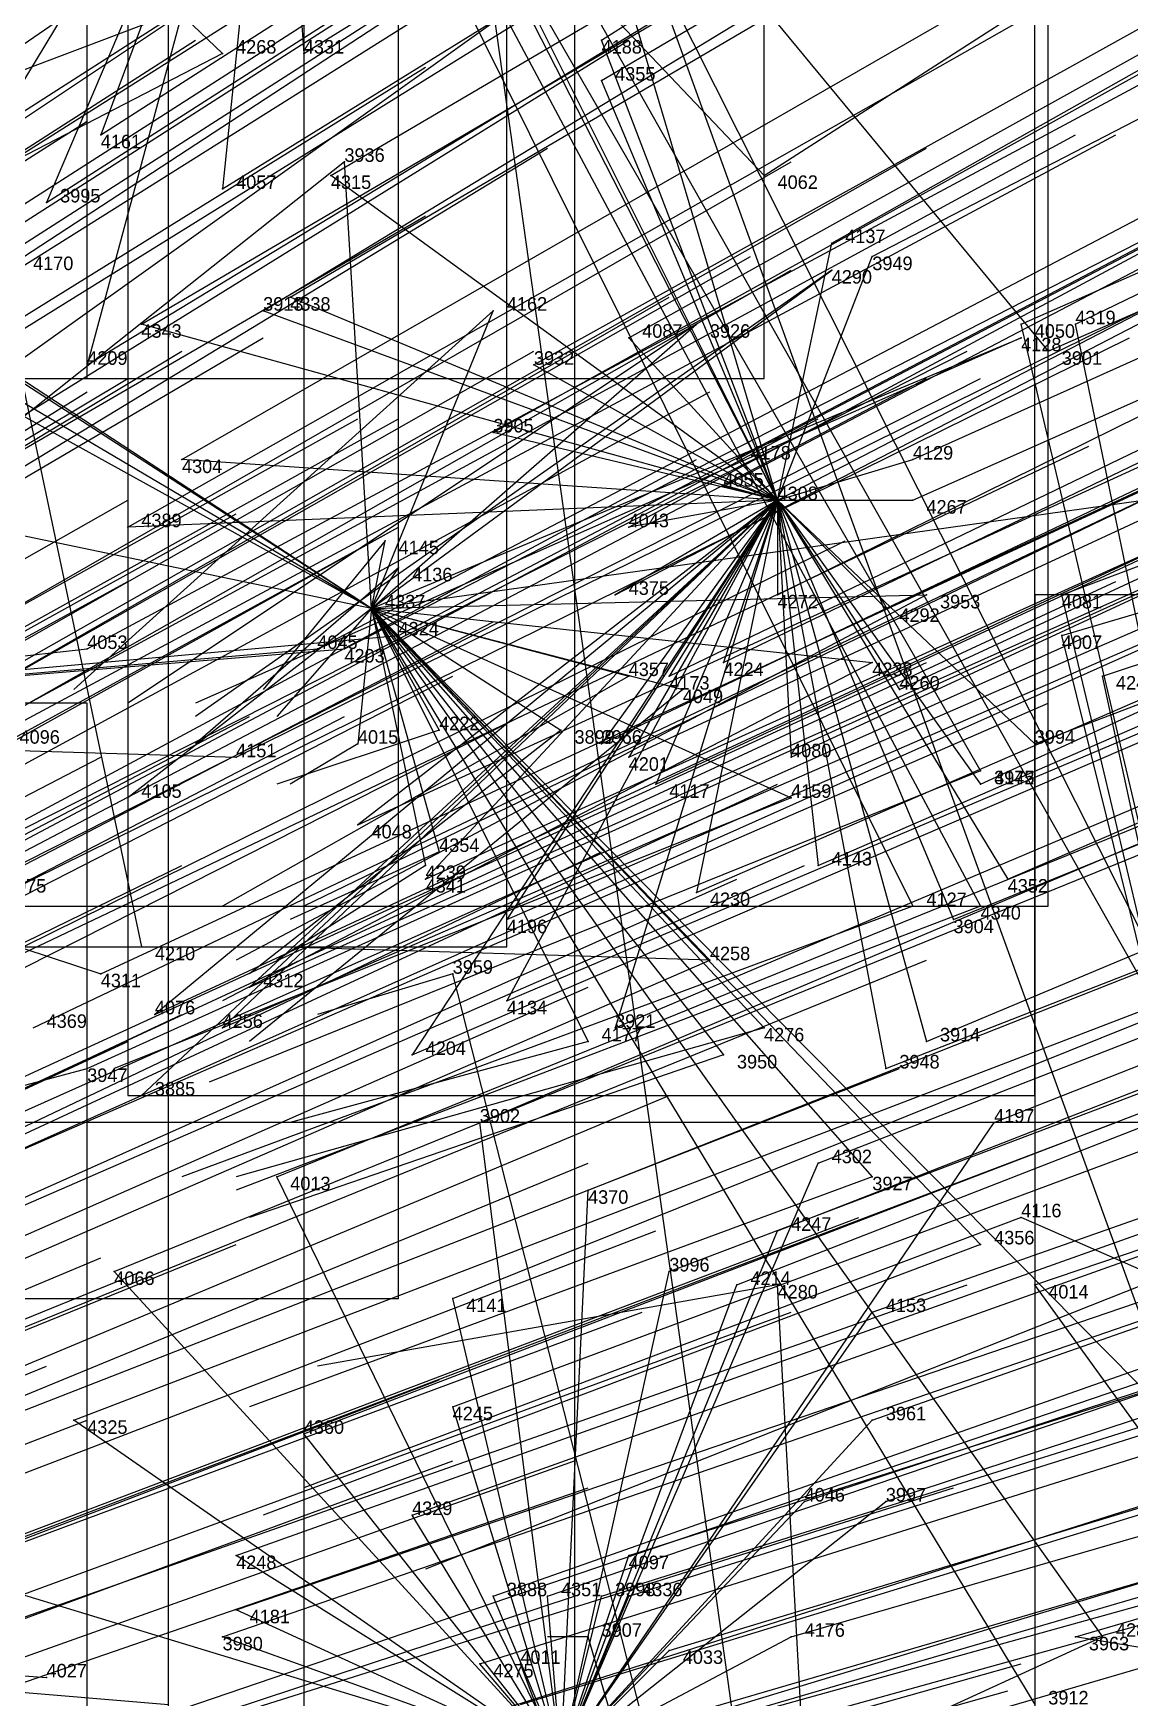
# Model space of a CAD drawing. Extents: x -0.5 to 0.59, y -0.5 to 0.59.
# Drawn here: x 0.367 to 0.448, y 0.1245 to 0.2475 of the extents above; entities that cross this region are included whole.
import ezdxf

# ---------------------------------------------------------------- set-up
doc = ezdxf.new("R2010")
doc.units = 0
for name, color, linetype in [('Clients', 3, 'CONTINUOUS'), ('Facilities', 3, 'CONTINUOUS'), ('Facilities_lines', 3, 'CONTINUOUS'), ('Min_max_boxes', 1, 'CONTINUOUS'), ('Normals', 1, 'CONTINUOUS'), ('Source_points', 5, 'CONTINUOUS'), ('Text', 3, 'CONTINUOUS')]:
    doc.layers.add(name, color=color, linetype=linetype)

msp = doc.modelspace()

# ---------------------------------------------------------------- linework, layer by layer
at = {"layer": 'Clients', "color": 5}
for p in [(0.409, 0.247, -1.194), (0.381, 0.246, -1.25), (0.387, 0.246, -1.146), (0.409, 0.244, -1.192), (0.372, 0.24, -1.106), (0.39, 0.238, -1.25), (0.389, 0.237, -1.137), (0.421, 0.237, -1.208), (0.368, 0.235, -1.092), (0.381, 0.236, -1.121), (0.426, 0.232, -1.213), (0.429, 0.231, -1.217), (0.426, 0.23, -1.25), (0.386, 0.228, -1.12), (0.384, 0.227, -1.115), (0.401, 0.227, -1.25), (0.375, 0.226, -1.094), (0.416, 0.226, -1.25), (0.44, 0.226, -1.236), (0.444, 0.226, -1.245), (0.411, 0.225, -1.172), (0.44, 0.225, -1.25), (0.442, 0.224, -1.238), (0.371, 0.223, -1.082), (0.404, 0.223, -1.153), (0.401, 0.218, -1.141), (0.378, 0.216, -1.088), (0.419, 0.216, -1.179), (0.432, 0.216, -1.208), (0.418, 0.214, -1.173), (0.432, 0.213, -1.204), (0.374, 0.211, -1.074), (0.411, 0.211, -1.155), (0.393, 0.21, -1.25), (0.394, 0.208, -1.25), (0.41, 0.206, -1.148), (0.422, 0.206, -1.173), (0.433, 0.206, -1.25), (0.443, 0.206, -1.22), (0.43, 0.205, -1.191), (0.394, 0.203, -1.108), (0.443, 0.203, -1.218), (0.371, 0.202, -1.056), (0.388, 0.202, -1.093), (0.39, 0.202, -1.097), (0.418, 0.201, -1.159), (0.429, 0.201, -1.25), (0.411, 0.2, -1.25), (0.414, 0.2, -1.148), (0.446, 0.2, -1.222), (0.415, 0.199, -1.25), (0.431, 0.199, -1.187), (0.397, 0.196, -1.25), (0.406, 0.196, -1.25), (0.391, 0.195, -1.25), (0.409, 0.195, -1.133), (0.441, 0.195, -1.204), (0.382, 0.194, -1.071), (0.411, 0.194, -1.135), (0.423, 0.194, -1.164), (0.413, 0.192, -1.139), (0.437, 0.193, -1.25), (0.437, 0.192, -1.194), (0.374, 0.191, -1.25), (0.423, 0.191, -1.25), (0.391, 0.189, -1.087), (0.397, 0.187, -1.25), (0.396, 0.186, -1.25), (0.425, 0.186, -1.16), (0.396, 0.185, -1.091), (0.439, 0.185, -1.19), (0.416, 0.184, -1.137), (0.432, 0.183, -1.25), (0.437, 0.183, -1.25), (0.402, 0.182, -1.103), (0.435, 0.182, -1.179), (0.375, 0.18, -1.25), (0.417, 0.179, -1.25), (0.372, 0.178, -1.031), (0.398, 0.178, -1.25), (0.383, 0.177, -1.055), (0.402, 0.176, -1.096), (0.376, 0.175, -1.036), (0.381, 0.174, -1.046), (0.41, 0.174, -1.113), (0.421, 0.174, -1.25), (0.408, 0.173, -1.25), (0.433, 0.173, -1.167), (0.371, 0.171, -1.021), (0.395, 0.172, -1.078), (0.418, 0.172, -1.25), (0.43, 0.171, -1.157), (0.375, 0.169, -1.028), (0.4, 0.167, -1.083), (0.438, 0.167, -1.171), (0.425, 0.164, -1.139), (0.385, 0.163, -1.045), (0.429, 0.163, -1.25), (0.408, 0.162, -1.097), (0.44, 0.16, -1.25), (0.422, 0.159, -1.128), (0.437, 0.158, -1.25), (0.373, 0.156, -1.011), (0.414, 0.156, -1.106), (0.419, 0.155, -1.118), (0.422, 0.155, -1.25), (0.441, 0.155, -1.168), (0.398, 0.154, -1.067), (0.429, 0.153, -1.14), (0.398, 0.146, -1.059), (0.37, 0.145, -0.993), (0.387, 0.144, -1.032), (0.429, 0.145, -1.133), (0.424, 0.139, -1.116), (0.43, 0.139, -1.13), (0.395, 0.138, -1.045), (0.382, 0.135, -1.012), (0.411, 0.135, -1.08), (0.401, 0.132, -1.056), (0.405, 0.132, -1.066), (0.409, 0.132, -1.075), (0.411, 0.132, -1.081), (0.382, 0.131, -1.01), (0.381, 0.129, -1.004), (0.408, 0.129, -1.25), (0.414, 0.128, -1.083), (0.423, 0.129, -1.106), (0.444, 0.129, -1.156), (0.446, 0.129, -1.25), (0.4, 0.127, -1.049), (0.403, 0.127, -1.25), (0.368, 0.126, -1.25)]:
    msp.add_point(p, dxfattribs=at)
at = {"layer": 'Facilities', "color": 3}
for p in [(0.422, 0.213, -1.182), (0.392, 0.205, -1.25)]:
    msp.add_point(p, dxfattribs=at)
at = {"layer": 'Facilities_lines', "color": 3}
for p, q in [((0.366, 0.316, -1.25), (0.442, 0.224, -1.238)), ((0.366, 0.316, -1.25), (0.432, 0.183, -1.25)), ((0.366, 0.316, -1.25), (0.437, 0.193, -1.25)), ((0.366, 0.316, -1.25), (0.437, 0.183, -1.25)), ((0.465, 0.149, -1.221), (0.387, 0.304, -1.231)), ((0.427, 0.064, -1.25), (0.396, 0.285, -1.25)), ((0.422, 0.213, -1.182), (0.403, 0.277, -1.222)), ((0.385, 0.275, -1.183), (0.353, 0.222, -1.042)), ((0.385, 0.275, -1.183), (0.368, 0.235, -1.092)), ((0.385, 0.275, -1.183), (0.371, 0.223, -1.082)), ((0.385, 0.275, -1.183), (0.372, 0.24, -1.106)), ((0.385, 0.275, -1.183), (0.381, 0.236, -1.121)), ((0.385, 0.275, -1.183), (0.421, 0.237, -1.208)), ((0.385, 0.275, -1.183), (0.387, 0.246, -1.146)), ((0.356, 0.27, -1.25), (0.375, 0.18, -1.25)), ((0.356, 0.27, -1.25), (0.381, 0.246, -1.25)), ((0.392, 0.205, -1.25), (0.293, 0.269, -1.25)), ((0.473, 0.086, -1.25), (0.407, 0.268, -1.25)), ((0.465, 0.149, -1.221), (0.4, 0.264, -1.25)), ((0.392, 0.205, -1.25), (0.308, 0.26, -1.25)), ((0.422, 0.213, -1.182), (0.4, 0.256, -1.188)), ((0.422, 0.213, -1.182), (0.403, 0.251, -1.188)), ((0.392, 0.205, -1.25), (0.316, 0.247, -1.25)), ((0.422, 0.213, -1.182), (0.409, 0.247, -1.194)), ((0.422, 0.213, -1.182), (0.409, 0.244, -1.192)), ((0.392, 0.205, -1.25), (0.331, 0.241, -1.25)), ((0.392, 0.205, -1.25), (0.39, 0.238, -1.25)), ((0.422, 0.213, -1.182), (0.389, 0.237, -1.137)), ((0.422, 0.213, -1.182), (0.426, 0.232, -1.213)), ((0.422, 0.213, -1.182), (0.429, 0.231, -1.217)), ((0.392, 0.205, -1.25), (0.426, 0.23, -1.25)), ((0.422, 0.213, -1.182), (0.386, 0.228, -1.12)), ((0.422, 0.213, -1.182), (0.384, 0.227, -1.115)), ((0.392, 0.205, -1.25), (0.401, 0.227, -1.25)), ((0.422, 0.213, -1.182), (0.375, 0.226, -1.094)), ((0.392, 0.205, -1.25), (0.416, 0.226, -1.25)), ((0.473, 0.086, -1.25), (0.44, 0.226, -1.236)), ((0.473, 0.086, -1.25), (0.444, 0.226, -1.245)), ((0.392, 0.205, -1.25), (0.44, 0.225, -1.25)), ((0.422, 0.213, -1.182), (0.411, 0.225, -1.172)), ((0.422, 0.213, -1.182), (0.404, 0.223, -1.153)), ((0.422, 0.213, -1.182), (0.401, 0.218, -1.141)), ((0.422, 0.213, -1.182), (0.378, 0.216, -1.088)), ((0.422, 0.213, -1.182), (0.419, 0.216, -1.179)), ((0.422, 0.213, -1.182), (0.432, 0.216, -1.208)), ((0.392, 0.205, -1.25), (0.344, 0.215, -1.25)), ((0.422, 0.213, -1.182), (0.374, 0.211, -1.074)), ((0.422, 0.213, -1.182), (0.375, 0.169, -1.028)), ((0.422, 0.213, -1.182), (0.376, 0.175, -1.036)), ((0.422, 0.213, -1.182), (0.381, 0.174, -1.046)), ((0.422, 0.213, -1.182), (0.383, 0.177, -1.055)), ((0.422, 0.213, -1.182), (0.391, 0.189, -1.087)), ((0.392, 0.205, -1.25), (0.449, 0.213, -1.25)), ((0.422, 0.213, -1.182), (0.395, 0.172, -1.078)), ((0.422, 0.213, -1.182), (0.396, 0.185, -1.091)), ((0.422, 0.213, -1.182), (0.402, 0.176, -1.096)), ((0.422, 0.213, -1.182), (0.402, 0.182, -1.103)), ((0.422, 0.213, -1.182), (0.409, 0.195, -1.133)), ((0.422, 0.213, -1.182), (0.41, 0.174, -1.113)), ((0.422, 0.213, -1.182), (0.41, 0.206, -1.148)), ((0.422, 0.213, -1.182), (0.411, 0.211, -1.155)), ((0.422, 0.213, -1.182), (0.411, 0.194, -1.135)), ((0.422, 0.213, -1.182), (0.413, 0.192, -1.139)), ((0.422, 0.213, -1.182), (0.414, 0.2, -1.148)), ((0.422, 0.213, -1.182), (0.416, 0.184, -1.137)), ((0.422, 0.213, -1.182), (0.418, 0.214, -1.173)), ((0.422, 0.213, -1.182), (0.418, 0.201, -1.159)), ((0.422, 0.213, -1.182), (0.437, 0.192, -1.194)), ((0.422, 0.213, -1.182), (0.435, 0.182, -1.179)), ((0.422, 0.213, -1.182), (0.423, 0.194, -1.164)), ((0.422, 0.213, -1.182), (0.425, 0.186, -1.16)), ((0.422, 0.213, -1.182), (0.431, 0.199, -1.187)), ((0.422, 0.213, -1.182), (0.432, 0.213, -1.204)), ((0.422, 0.213, -1.182), (0.422, 0.206, -1.173)), ((0.422, 0.213, -1.182), (0.43, 0.205, -1.191)), ((0.422, 0.213, -1.182), (0.441, 0.195, -1.204)), ((0.422, 0.213, -1.182), (0.43, 0.171, -1.157)), ((0.422, 0.213, -1.182), (0.433, 0.173, -1.167)), ((0.422, 0.213, -1.182), (0.439, 0.185, -1.19)), ((0.392, 0.205, -1.25), (0.393, 0.21, -1.25)), ((0.392, 0.205, -1.25), (0.394, 0.208, -1.25)), ((0.392, 0.205, -1.25), (0.433, 0.206, -1.25)), ((0.462, 0.126, -1.196), (0.443, 0.206, -1.22)), ((0.392, 0.205, -1.25), (0.374, 0.191, -1.25)), ((0.392, 0.205, -1.25), (0.391, 0.195, -1.25)), ((0.392, 0.205, -1.25), (0.406, 0.196, -1.25)), ((0.392, 0.205, -1.25), (0.415, 0.199, -1.25)), ((0.392, 0.205, -1.25), (0.429, 0.201, -1.25)), ((0.392, 0.205, -1.25), (0.423, 0.191, -1.25)), ((0.392, 0.205, -1.25), (0.446, 0.129, -1.25)), ((0.392, 0.205, -1.25), (0.429, 0.163, -1.25)), ((0.392, 0.205, -1.25), (0.418, 0.172, -1.25)), ((0.392, 0.205, -1.25), (0.441, 0.124, -1.25)), ((0.392, 0.205, -1.25), (0.408, 0.173, -1.25)), ((0.392, 0.205, -1.25), (0.397, 0.196, -1.25)), ((0.392, 0.205, -1.25), (0.396, 0.186, -1.25)), ((0.392, 0.205, -1.25), (0.417, 0.179, -1.25)), ((0.392, 0.205, -1.25), (0.421, 0.174, -1.25)), ((0.392, 0.205, -1.25), (0.475, 0.121, -1.25)), ((0.392, 0.205, -1.25), (0.397, 0.187, -1.25)), ((0.392, 0.205, -1.25), (0.437, 0.158, -1.25)), ((0.392, 0.205, -1.25), (0.411, 0.2, -1.25)), ((0.317, 0.196, -0.932), (0.394, 0.203, -1.108)), ((0.462, 0.126, -1.196), (0.443, 0.203, -1.218)), ((0.317, 0.196, -0.932), (0.388, 0.202, -1.093)), ((0.317, 0.196, -0.932), (0.371, 0.202, -1.056)), ((0.317, 0.196, -0.932), (0.39, 0.202, -1.097)), ((0.462, 0.126, -1.196), (0.446, 0.2, -1.222)), ((0.317, 0.196, -0.932), (0.382, 0.194, -1.071)), ((0.317, 0.196, -0.932), (0.372, 0.178, -1.031)), ((0.427, 0.064, -1.25), (0.398, 0.178, -1.25)), ((0.307, 0.154, -0.86), (0.371, 0.171, -1.021)), ((0.406, 0.12, -1.058), (0.4, 0.167, -1.083)), ((0.406, 0.12, -1.058), (0.438, 0.167, -1.171)), ((0.406, 0.12, -1.058), (0.425, 0.164, -1.139)), ((0.406, 0.12, -1.058), (0.385, 0.163, -1.045)), ((0.406, 0.12, -1.058), (0.408, 0.162, -1.097)), ((0.465, 0.149, -1.221), (0.44, 0.16, -1.25)), ((0.406, 0.12, -1.058), (0.422, 0.159, -1.128)), ((0.406, 0.12, -1.058), (0.373, 0.156, -1.011)), ((0.406, 0.12, -1.058), (0.414, 0.156, -1.106)), ((0.406, 0.12, -1.058), (0.419, 0.155, -1.118)), ((0.427, 0.064, -1.25), (0.422, 0.155, -1.25)), ((0.462, 0.126, -1.196), (0.441, 0.155, -1.168)), ((0.406, 0.12, -1.058), (0.398, 0.154, -1.067)), ((0.406, 0.12, -1.058), (0.429, 0.153, -1.14)), ((0.406, 0.12, -1.058), (0.398, 0.146, -1.059)), ((0.406, 0.12, -1.058), (0.37, 0.145, -0.993)), ((0.406, 0.12, -1.058), (0.387, 0.144, -1.032)), ((0.406, 0.12, -1.058), (0.429, 0.145, -1.133)), ((0.406, 0.12, -1.058), (0.43, 0.139, -1.13)), ((0.406, 0.12, -1.058), (0.424, 0.139, -1.116)), ((0.406, 0.12, -1.058), (0.395, 0.138, -1.045)), ((0.406, 0.12, -1.058), (0.382, 0.135, -1.012)), ((0.406, 0.12, -1.058), (0.411, 0.135, -1.08)), ((0.258, 0.134, -1.25), (0.368, 0.126, -1.25)), ((0.258, 0.134, -1.25), (0.377, 0.124, -1.25)), ((0.406, 0.12, -1.058), (0.36, 0.134, -0.96)), ((0.406, 0.12, -1.058), (0.401, 0.132, -1.056)), ((0.406, 0.12, -1.058), (0.405, 0.132, -1.066)), ((0.406, 0.12, -1.058), (0.409, 0.132, -1.075)), ((0.406, 0.12, -1.058), (0.411, 0.132, -1.081)), ((0.406, 0.12, -1.058), (0.382, 0.131, -1.01)), ((0.406, 0.12, -1.058), (0.381, 0.129, -1.004)), ((0.406, 0.12, -1.058), (0.423, 0.129, -1.106)), ((0.406, 0.12, -1.058), (0.414, 0.128, -1.083)), ((0.427, 0.064, -1.25), (0.408, 0.129, -1.25)), ((0.462, 0.126, -1.196), (0.444, 0.129, -1.156)), ((0.406, 0.12, -1.058), (0.4, 0.127, -1.049)), ((0.427, 0.064, -1.25), (0.403, 0.127, -1.25))]:
    msp.add_line(p, q, dxfattribs=at)
at = {"layer": 'Min_max_boxes', "color": 1}
for p, q in [((0.442, 0.183, -1.25), (0.442, 0.412, -1.25)), ((0.442, 0.183, -1.223), (0.442, 0.412, -1.223)), ((0.402, 0.18, -1.25), (0.402, 0.396, -1.25)), ((0.402, 0.18, -1.25), (0.402, 0.396, -1.25)), ((0.421, 0.222, -1.243), (0.421, 0.347, -1.243)), ((0.421, 0.222, -1.042), (0.421, 0.347, -1.042)), ((0.371, 0.222, -1.132), (0.371, 0.317, -1.132)), ((0.371, 0.222, -0.878), (0.371, 0.317, -0.878)), ((0.377, -0.016, -1.25), (0.377, 0.309, -1.25)), ((0.377, -0.016, -1.25), (0.377, 0.309, -1.25)), ((0.387, 0.304, -1.25), (0.387, 0.054, -1.25)), ((0.387, 0.304, -1.221), (0.387, 0.054, -1.221)), ((0.374, 0.277, -1.222), (0.374, 0.169, -1.222)), ((0.374, 0.277, -1.028), (0.374, 0.169, -1.028)), ((0.441, 0.169, -1.222), (0.441, 0.277, -1.222)), ((0.441, 0.169, -1.028), (0.441, 0.277, -1.028)), ((0.394, 0.154, -1.108), (0.394, 0.27, -1.108)), ((0.394, 0.154, -0.826), (0.394, 0.27, -0.826)), ((0.407, 0.268, -1.25), (0.407, -0.1, -1.25)), ((0.407, 0.268, -1.225), (0.407, -0.1, -1.225)), ((0.246, 0.222, -1.132), (0.371, 0.222, -1.132)), ((0.246, 0.222, -0.878), (0.371, 0.222, -0.878)), ((0.328, 0.222, -1.243), (0.421, 0.222, -1.243)), ((0.328, 0.222, -1.042), (0.421, 0.222, -1.042)), ((0.371, 0.222, -1.132), (0.371, 0.222, -0.878)), ((0.421, 0.222, -1.243), (0.421, 0.222, -1.042)), ((0.487, 0.206, -1.245), (0.441, 0.206, -1.245)), ((0.441, 0.206, -1.245), (0.441, 0.089, -1.245)), ((0.487, 0.206, -1.156), (0.441, 0.206, -1.156)), ((0.441, 0.206, -1.156), (0.441, 0.089, -1.156)), ((0.441, 0.206, -1.245), (0.441, 0.206, -1.156)), ((0.371, 0.198, -1.021), (0.258, 0.198, -1.021)), ((0.371, 0.198, -0.742), (0.258, 0.198, -0.742)), ((0.371, 0.11, -1.021), (0.371, 0.198, -1.021)), ((0.371, 0.11, -0.742), (0.371, 0.198, -0.742)), ((0.371, 0.198, -1.021), (0.371, 0.198, -0.742)), ((0.256, 0.183, -1.25), (0.442, 0.183, -1.25)), ((0.256, 0.183, -1.223), (0.442, 0.183, -1.223)), ((0.442, 0.183, -1.25), (0.442, 0.183, -1.223)), ((0.241, 0.18, -1.25), (0.402, 0.18, -1.25)), ((0.241, 0.18, -1.25), (0.402, 0.18, -1.25)), ((0.402, 0.18, -1.25), (0.402, 0.18, -1.25)), ((0.374, 0.169, -1.222), (0.441, 0.169, -1.222)), ((0.374, 0.169, -1.028), (0.441, 0.169, -1.028)), ((0.374, 0.169, -1.222), (0.374, 0.169, -1.028)), ((0.441, 0.169, -1.222), (0.441, 0.169, -1.028)), ((0.452, 0.167, -1.171), (0.35, 0.167, -1.171)), ((0.452, 0.167, -0.911), (0.35, 0.167, -0.911)), ((0.266, 0.154, -1.108), (0.394, 0.154, -1.108)), ((0.266, 0.154, -0.826), (0.394, 0.154, -0.826)), ((0.394, 0.154, -1.108), (0.394, 0.154, -0.826))]:
    msp.add_line(p, q, dxfattribs=at)
at = {"layer": 'Normals', "color": 1}
for p, q in [((0.409, 0.247, -1.194), (0.491, 0.299, -1.174)), ((0.358, 0.241, -1.08), (0.435, 0.294, -1.043)), ((0.387, 0.246, -1.146), (0.466, 0.295, -1.109)), ((0.409, 0.244, -1.192), (0.49, 0.292, -1.158)), ((0.421, 0.237, -1.208), (0.505, 0.291, -1.196)), ((0.372, 0.24, -1.106), (0.45, 0.29, -1.069)), ((0.368, 0.235, -1.092), (0.446, 0.285, -1.054)), ((0.381, 0.236, -1.121), (0.46, 0.285, -1.084)), ((0.389, 0.237, -1.137), (0.469, 0.284, -1.1)), ((0.426, 0.232, -1.213), (0.513, 0.281, -1.208)), ((0.348, 0.23, -1.043), (0.426, 0.28, -1.005)), ((0.429, 0.231, -1.217), (0.518, 0.277, -1.214)), ((0.384, 0.227, -1.115), (0.463, 0.275, -1.077)), ((0.386, 0.228, -1.12), (0.466, 0.275, -1.083)), ((0.34, 0.222, -1.016), (0.419, 0.272, -0.98)), ((0.375, 0.226, -1.094), (0.455, 0.273, -1.057)), ((0.353, 0.222, -1.042), (0.431, 0.271, -1.005)), ((0.371, 0.223, -1.082), (0.45, 0.271, -1.044)), ((0.411, 0.225, -1.172), (0.492, 0.27, -1.135)), ((0.34, 0.218, -1.01), (0.418, 0.268, -0.973)), ((0.343, 0.217, -1.014), (0.421, 0.267, -0.977)), ((0.404, 0.223, -1.153), (0.485, 0.268, -1.116)), ((0.378, 0.216, -1.088), (0.458, 0.262, -1.05)), ((0.401, 0.218, -1.141), (0.482, 0.263, -1.104)), ((0.44, 0.226, -1.236), (0.524, 0.263, -1.275)), ((0.444, 0.226, -1.245), (0.514, 0.26, -1.307)), ((0.315, 0.207, -0.943), (0.393, 0.259, -0.906)), ((0.341, 0.21, -1.001), (0.42, 0.259, -0.964)), ((0.419, 0.216, -1.179), (0.501, 0.259, -1.142)), ((0.374, 0.211, -1.074), (0.455, 0.257, -1.037)), ((0.418, 0.214, -1.173), (0.5, 0.257, -1.136)), ((0.422, 0.213, -1.182), (0.505, 0.256, -1.145)), ((0.432, 0.216, -1.208), (0.523, 0.257, -1.199)), ((0.442, 0.224, -1.238), (0.517, 0.257, -1.295)), ((0.325, 0.204, -0.959), (0.403, 0.255, -0.922)), ((0.411, 0.211, -1.155), (0.493, 0.255, -1.118)), ((0.388, 0.253, -1.25), (0.343, 0.236, -1.162)), ((0.432, 0.213, -1.204), (0.522, 0.253, -1.188)), ((0.314, 0.2, -0.93), (0.392, 0.25, -0.893)), ((0.402, 0.249, -1.25), (0.36, 0.219, -1.165)), ((0.41, 0.206, -1.148), (0.493, 0.249, -1.111)), ((0.301, 0.197, -0.899), (0.379, 0.247, -0.862)), ((0.332, 0.198, -0.966), (0.411, 0.247, -0.929)), ((0.422, 0.206, -1.173), (0.505, 0.247, -1.136)), ((0.317, 0.196, -0.932), (0.396, 0.245, -0.895)), ((0.381, 0.246, -1.25), (0.35, 0.23, -1.156)), ((0.371, 0.202, -1.056), (0.453, 0.246, -1.019)), ((0.388, 0.202, -1.093), (0.47, 0.245, -1.055)), ((0.394, 0.203, -1.108), (0.476, 0.246, -1.071)), ((0.43, 0.205, -1.191), (0.516, 0.245, -1.159)), ((0.39, 0.202, -1.097), (0.472, 0.244, -1.06)), ((0.292, 0.191, -0.872), (0.371, 0.241, -0.836)), ((0.363, 0.196, -1.03), (0.444, 0.24, -0.993)), ((0.365, 0.196, -1.037), (0.447, 0.24, -1)), ((0.414, 0.2, -1.148), (0.497, 0.24, -1.111)), ((0.418, 0.201, -1.159), (0.501, 0.241, -1.121)), ((0.443, 0.206, -1.22), (0.536, 0.241, -1.23)), ((0.326, 0.191, -0.945), (0.405, 0.239, -0.907)), ((0.352, 0.193, -1.003), (0.433, 0.239, -0.967)), ((0.343, 0.192, -0.983), (0.423, 0.238, -0.945)), ((0.39, 0.238, -1.25), (0.356, 0.211, -1.16)), ((0.431, 0.199, -1.187), (0.515, 0.238, -1.15)), ((0.382, 0.194, -1.071), (0.465, 0.235, -1.033)), ((0.409, 0.195, -1.133), (0.493, 0.235, -1.095)), ((0.315, 0.187, -0.917), (0.396, 0.234, -0.879)), ((0.411, 0.194, -1.135), (0.495, 0.233, -1.098)), ((0.423, 0.194, -1.164), (0.507, 0.233, -1.126)), ((0.437, 0.192, -1.194), (0.526, 0.233, -1.172)), ((0.339, 0.185, -0.966), (0.42, 0.231, -0.929)), ((0.413, 0.192, -1.139), (0.497, 0.231, -1.102)), ((0.443, 0.203, -1.218), (0.538, 0.231, -1.229)), ((0.446, 0.2, -1.222), (0.54, 0.231, -1.237)), ((0.342, 0.184, -0.972), (0.423, 0.23, -0.935)), ((0.426, 0.23, -1.25), (0.379, 0.197, -1.168)), ((0.441, 0.195, -1.204), (0.533, 0.23, -1.19)), ((0.334, 0.182, -0.95), (0.414, 0.228, -0.913)), ((0.391, 0.189, -1.087), (0.476, 0.228, -1.049)), ((0.401, 0.227, -1.25), (0.37, 0.199, -1.159)), ((0.416, 0.226, -1.25), (0.374, 0.198, -1.164)), ((0.298, 0.176, -0.866), (0.378, 0.224, -0.829)), ((0.304, 0.178, -0.88), (0.384, 0.225, -0.844)), ((0.323, 0.178, -0.923), (0.404, 0.224, -0.886)), ((0.353, 0.182, -0.993), (0.436, 0.224, -0.955)), ((0.365, 0.184, -1.022), (0.448, 0.225, -0.985)), ((0.44, 0.225, -1.25), (0.379, 0.198, -1.176)), ((0.396, 0.185, -1.091), (0.48, 0.223, -1.054)), ((0.425, 0.186, -1.16), (0.51, 0.223, -1.123)), ((0.439, 0.185, -1.19), (0.527, 0.223, -1.161)), ((0.294, 0.174, -0.854), (0.374, 0.222, -0.818)), ((0.351, 0.179, -0.984), (0.433, 0.222, -0.947)), ((0.354, 0.18, -0.993), (0.437, 0.222, -0.955)), ((0.292, 0.172, -0.848), (0.371, 0.221, -0.811)), ((0.336, 0.177, -0.949), (0.417, 0.221, -0.912)), ((0.416, 0.184, -1.137), (0.501, 0.221, -1.1)), ((0.31, 0.174, -0.888), (0.391, 0.219, -0.851)), ((0.313, 0.174, -0.895), (0.394, 0.219, -0.858)), ((0.344, 0.176, -0.965), (0.425, 0.219, -0.927)), ((0.402, 0.182, -1.103), (0.487, 0.219, -1.065)), ((0.361, 0.177, -1.006), (0.445, 0.217, -0.969)), ((0.372, 0.178, -1.031), (0.456, 0.217, -0.993)), ((0.435, 0.182, -1.179), (0.521, 0.217, -1.142)), ((0.334, 0.172, -0.939), (0.416, 0.216, -0.902)), ((0.383, 0.177, -1.055), (0.468, 0.215, -1.018)), ((0.293, 0.167, -0.844), (0.374, 0.213, -0.806)), ((0.367, 0.174, -1.016), (0.451, 0.214, -0.979)), ((0.376, 0.175, -1.036), (0.46, 0.214, -0.999)), ((0.449, 0.213, -1.25), (0.387, 0.183, -1.177)), ((0.301, 0.167, -0.86), (0.382, 0.212, -0.824)), ((0.402, 0.176, -1.096), (0.487, 0.212, -1.059)), ((0.312, 0.166, -0.883), (0.394, 0.211, -0.847)), ((0.313, 0.166, -0.885), (0.394, 0.211, -0.849)), ((0.381, 0.174, -1.046), (0.466, 0.211, -1.01)), ((0.344, 0.169, -0.958), (0.427, 0.21, -0.921)), ((0.393, 0.21, -1.25), (0.384, 0.199, -1.151)), ((0.41, 0.174, -1.113), (0.495, 0.21, -1.075)), ((0.371, 0.171, -1.021), (0.455, 0.209, -0.984)), ((0.394, 0.208, -1.25), (0.379, 0.195, -1.152)), ((0.395, 0.172, -1.078), (0.481, 0.209, -1.04)), ((0.433, 0.173, -1.167), (0.519, 0.209, -1.13)), ((0.292, 0.162, -0.836), (0.374, 0.207, -0.799)), ((0.363, 0.168, -0.999), (0.447, 0.207, -0.962)), ((0.375, 0.169, -1.028), (0.46, 0.207, -0.991)), ((0.433, 0.206, -1.25), (0.382, 0.179, -1.169)), ((0.392, 0.205, -1.25), (0.385, 0.197, -1.151)), ((0.43, 0.171, -1.157), (0.517, 0.205, -1.12)), ((0.318, 0.161, -0.891), (0.401, 0.204, -0.854)), ((0.36, 0.165, -0.99), (0.445, 0.203, -0.953)), ((0.4, 0.167, -1.083), (0.485, 0.203, -1.046)), ((0.348, 0.162, -0.961), (0.433, 0.201, -0.923)), ((0.429, 0.201, -1.25), (0.381, 0.176, -1.166)), ((0.438, 0.167, -1.171), (0.524, 0.201, -1.134)), ((0.316, 0.158, -0.882), (0.398, 0.2, -0.845)), ((0.411, 0.2, -1.25), (0.381, 0.183, -1.156)), ((0.415, 0.199, -1.25), (0.383, 0.173, -1.159)), ((0.301, 0.154, -0.845), (0.383, 0.197, -0.808)), ((0.307, 0.154, -0.86), (0.39, 0.197, -0.823)), ((0.32, 0.155, -0.889), (0.403, 0.197, -0.852)), ((0.357, 0.161, -0.978), (0.442, 0.198, -0.941)), ((0.385, 0.163, -1.045), (0.471, 0.198, -1.008)), ((0.425, 0.164, -1.139), (0.512, 0.198, -1.102)), ((0.406, 0.196, -1.25), (0.383, 0.178, -1.154)), ((0.397, 0.196, -1.25), (0.385, 0.192, -1.151)), ((0.408, 0.162, -1.097), (0.494, 0.196, -1.059)), ((0.391, 0.195, -1.25), (0.386, 0.192, -1.15)), ((0.289, 0.151, -0.816), (0.372, 0.194, -0.779)), ((0.338, 0.153, -0.927), (0.422, 0.192, -0.89)), ((0.437, 0.193, -1.25), (0.38, 0.17, -1.171)), ((0.422, 0.159, -1.128), (0.509, 0.193, -1.091)), ((0.373, 0.156, -1.011), (0.459, 0.191, -0.973)), ((0.423, 0.191, -1.25), (0.373, 0.171, -1.166)), ((0.374, 0.191, -1.25), (0.374, 0.191, -1.15)), ((0.398, 0.154, -1.067), (0.485, 0.189, -1.031)), ((0.414, 0.156, -1.106), (0.501, 0.189, -1.068)), ((0.419, 0.155, -1.118), (0.506, 0.189, -1.081)), ((0.325, 0.147, -0.892), (0.409, 0.187, -0.854)), ((0.397, 0.187, -1.25), (0.386, 0.182, -1.151)), ((0.294, 0.145, -0.82), (0.378, 0.186, -0.783)), ((0.339, 0.149, -0.924), (0.424, 0.186, -0.888)), ((0.396, 0.186, -1.25), (0.385, 0.179, -1.151)), ((0.334, 0.147, -0.913), (0.419, 0.185, -0.876)), ((0.441, 0.155, -1.168), (0.529, 0.185, -1.131)), ((0.429, 0.153, -1.14), (0.517, 0.184, -1.103)), ((0.432, 0.183, -1.25), (0.378, 0.163, -1.168)), ((0.437, 0.183, -1.25), (0.382, 0.162, -1.169)), ((0.375, 0.18, -1.25), (0.375, 0.18, -1.15)), ((0.417, 0.179, -1.25), (0.385, 0.18, -1.155)), ((0.332, 0.142, -0.902), (0.417, 0.179, -0.864)), ((0.347, 0.144, -0.94), (0.433, 0.179, -0.903)), ((0.37, 0.145, -0.993), (0.456, 0.178, -0.955)), ((0.398, 0.178, -1.25), (0.388, 0.175, -1.151)), ((0.398, 0.146, -1.059), (0.484, 0.178, -1.022)), ((0.324, 0.14, -0.881), (0.408, 0.177, -0.843)), ((0.387, 0.144, -1.032), (0.473, 0.177, -0.994)), ((0.429, 0.145, -1.133), (0.517, 0.176, -1.096)), ((0.293, 0.135, -0.808), (0.378, 0.175, -0.771)), ((0.421, 0.174, -1.25), (0.382, 0.163, -1.158)), ((0.29, 0.134, -0.798), (0.374, 0.173, -0.762)), ((0.408, 0.173, -1.25), (0.386, 0.167, -1.153)), ((0.344, 0.137, -0.926), (0.431, 0.171, -0.889)), ((0.418, 0.172, -1.25), (0.383, 0.16, -1.157)), ((0.29, 0.131, -0.796), (0.375, 0.169, -0.759)), ((0.328, 0.133, -0.885), (0.414, 0.169, -0.848)), ((0.395, 0.138, -1.045), (0.482, 0.169, -1.008)), ((0.424, 0.139, -1.116), (0.512, 0.168, -1.079)), ((0.43, 0.139, -1.13), (0.518, 0.168, -1.093)), ((0.36, 0.134, -0.96), (0.447, 0.167, -0.923)), ((0.382, 0.135, -1.012), (0.469, 0.166, -0.974)), ((0.323, 0.129, -0.869), (0.408, 0.164, -0.831)), ((0.429, 0.163, -1.25), (0.383, 0.146, -1.162)), ((0.401, 0.132, -1.056), (0.489, 0.163, -1.019)), ((0.411, 0.135, -1.08), (0.499, 0.163, -1.043)), ((0.405, 0.132, -1.066), (0.493, 0.162, -1.029)), ((0.341, 0.127, -0.909), (0.428, 0.16, -0.873)), ((0.382, 0.131, -1.01), (0.47, 0.161, -0.972)), ((0.44, 0.16, -1.25), (0.387, 0.14, -1.168)), ((0.409, 0.132, -1.075), (0.498, 0.16, -1.038)), ((0.411, 0.132, -1.081), (0.5, 0.16, -1.043)), ((0.327, 0.126, -0.876), (0.413, 0.159, -0.838)), ((0.381, 0.129, -1.004), (0.468, 0.159, -0.966)), ((0.296, 0.123, -0.8), (0.382, 0.158, -0.763)), ((0.437, 0.158, -1.25), (0.384, 0.138, -1.168)), ((0.286, 0.121, -0.778), (0.372, 0.157, -0.741)), ((0.289, 0.121, -0.783), (0.375, 0.156, -0.746)), ((0.348, 0.124, -0.924), (0.436, 0.155, -0.888)), ((0.422, 0.155, -1.25), (0.388, 0.149, -1.156)), ((0.449, 0.155, -1.25), (0.396, 0.134, -1.167)), ((0.4, 0.127, -1.049), (0.489, 0.155, -1.012)), ((0.414, 0.128, -1.083), (0.503, 0.155, -1.047)), ((0.423, 0.129, -1.106), (0.513, 0.155, -1.069)), ((0.444, 0.129, -1.156), (0.533, 0.155, -1.118)), ((0.326, 0.121, -0.869), (0.412, 0.153, -0.831)), ((0.336, 0.121, -0.894), (0.423, 0.153, -0.856)), ((0.376, 0.123, -0.99), (0.464, 0.153, -0.952)), ((0.403, 0.124, -1.053), (0.491, 0.151, -1.015)), ((0.282, 0.114, -0.761), (0.368, 0.149, -0.723)), ((0.311, 0.115, -0.828), (0.397, 0.148, -0.791)), ((0.387, 0.119, -1.011), (0.475, 0.147, -0.973)), ((0.406, 0.12, -1.058), (0.495, 0.147, -1.021)), ((0.285, 0.112, -0.765), (0.371, 0.145, -0.728)), ((0.401, 0.118, -1.045), (0.49, 0.144, -1.008)), ((0.419, 0.118, -1.089), (0.508, 0.144, -1.052)), ((0.311, 0.11, -0.826), (0.398, 0.142, -0.788)), ((0.32, 0.111, -0.846), (0.407, 0.142, -0.809)), ((0.387, 0.115, -1.009), (0.476, 0.141, -0.972)), ((0.321, 0.11, -0.847), (0.408, 0.14, -0.81)), ((0.346, 0.112, -0.91), (0.435, 0.14, -0.872)), ((0.292, 0.103, -0.774), (0.379, 0.135, -0.737)), ((0.372, 0.11, -0.971), (0.462, 0.135, -0.933)), ((0.37, 0.108, -0.965), (0.46, 0.133, -0.927)), ((0.319, 0.103, -0.838), (0.407, 0.132, -0.801)), ((0.446, 0.129, -1.25), (0.398, 0.107, -1.165)), ((0.408, 0.129, -1.25), (0.405, 0.129, -1.15)), ((0.351, 0.102, -0.914), (0.44, 0.127, -0.875)), ((0.403, 0.127, -1.25), (0.403, 0.127, -1.15)), ((0.368, 0.126, -1.25), (0.368, 0.126, -1.15)), ((0.35, 0.1, -0.911), (0.439, 0.125, -0.873))]:
    msp.add_line(p, q, dxfattribs=at)
at = {"layer": 'Source_points', "color": 5}
for p in [(0.409, 0.247, -1.194), (0.381, 0.246, -1.25), (0.387, 0.246, -1.146), (0.409, 0.244, -1.192), (0.372, 0.24, -1.106), (0.39, 0.238, -1.25), (0.389, 0.237, -1.137), (0.421, 0.237, -1.208), (0.368, 0.235, -1.092), (0.381, 0.236, -1.121), (0.426, 0.232, -1.213), (0.429, 0.231, -1.217), (0.426, 0.23, -1.25), (0.386, 0.228, -1.12), (0.384, 0.227, -1.115), (0.401, 0.227, -1.25), (0.375, 0.226, -1.094), (0.416, 0.226, -1.25), (0.44, 0.226, -1.236), (0.444, 0.226, -1.245), (0.411, 0.225, -1.172), (0.44, 0.225, -1.25), (0.442, 0.224, -1.238), (0.371, 0.223, -1.082), (0.404, 0.223, -1.153), (0.401, 0.218, -1.141), (0.378, 0.216, -1.088), (0.419, 0.216, -1.179), (0.432, 0.216, -1.208), (0.418, 0.214, -1.173), (0.422, 0.213, -1.182), (0.432, 0.213, -1.204), (0.374, 0.211, -1.074), (0.411, 0.211, -1.155), (0.393, 0.21, -1.25), (0.394, 0.208, -1.25), (0.41, 0.206, -1.148), (0.422, 0.206, -1.173), (0.433, 0.206, -1.25), (0.443, 0.206, -1.22), (0.392, 0.205, -1.25), (0.43, 0.205, -1.191), (0.394, 0.203, -1.108), (0.443, 0.203, -1.218), (0.371, 0.202, -1.056), (0.388, 0.202, -1.093), (0.39, 0.202, -1.097), (0.418, 0.201, -1.159), (0.429, 0.201, -1.25), (0.411, 0.2, -1.25), (0.414, 0.2, -1.148), (0.446, 0.2, -1.222), (0.415, 0.199, -1.25), (0.431, 0.199, -1.187), (0.397, 0.196, -1.25), (0.406, 0.196, -1.25), (0.391, 0.195, -1.25), (0.409, 0.195, -1.133), (0.441, 0.195, -1.204), (0.382, 0.194, -1.071), (0.411, 0.194, -1.135), (0.423, 0.194, -1.164), (0.413, 0.192, -1.139), (0.437, 0.193, -1.25), (0.437, 0.192, -1.194), (0.374, 0.191, -1.25), (0.423, 0.191, -1.25), (0.391, 0.189, -1.087), (0.397, 0.187, -1.25), (0.396, 0.186, -1.25), (0.425, 0.186, -1.16), (0.396, 0.185, -1.091), (0.439, 0.185, -1.19), (0.416, 0.184, -1.137), (0.432, 0.183, -1.25), (0.437, 0.183, -1.25), (0.402, 0.182, -1.103), (0.435, 0.182, -1.179), (0.375, 0.18, -1.25), (0.417, 0.179, -1.25), (0.372, 0.178, -1.031), (0.398, 0.178, -1.25), (0.383, 0.177, -1.055), (0.402, 0.176, -1.096), (0.376, 0.175, -1.036), (0.381, 0.174, -1.046), (0.41, 0.174, -1.113), (0.421, 0.174, -1.25), (0.408, 0.173, -1.25), (0.433, 0.173, -1.167), (0.371, 0.171, -1.021), (0.395, 0.172, -1.078), (0.418, 0.172, -1.25), (0.43, 0.171, -1.157), (0.375, 0.169, -1.028), (0.4, 0.167, -1.083), (0.438, 0.167, -1.171), (0.425, 0.164, -1.139), (0.385, 0.163, -1.045), (0.429, 0.163, -1.25), (0.408, 0.162, -1.097), (0.44, 0.16, -1.25), (0.422, 0.159, -1.128), (0.437, 0.158, -1.25), (0.373, 0.156, -1.011), (0.414, 0.156, -1.106), (0.419, 0.155, -1.118), (0.422, 0.155, -1.25), (0.441, 0.155, -1.168), (0.398, 0.154, -1.067), (0.429, 0.153, -1.14), (0.398, 0.146, -1.059), (0.37, 0.145, -0.993), (0.387, 0.144, -1.032), (0.429, 0.145, -1.133), (0.424, 0.139, -1.116), (0.43, 0.139, -1.13), (0.395, 0.138, -1.045), (0.382, 0.135, -1.012), (0.411, 0.135, -1.08), (0.401, 0.132, -1.056), (0.405, 0.132, -1.066), (0.409, 0.132, -1.075), (0.411, 0.132, -1.081), (0.382, 0.131, -1.01), (0.381, 0.129, -1.004), (0.408, 0.129, -1.25), (0.414, 0.128, -1.083), (0.423, 0.129, -1.106), (0.444, 0.129, -1.156), (0.446, 0.129, -1.25), (0.4, 0.127, -1.049), (0.403, 0.127, -1.25), (0.368, 0.126, -1.25)]:
    msp.add_point(p, dxfattribs=at)

# ---------------------------------------------------------------- texts
at = {"layer": 'Text', "color": 3}
for s, p in [('4268', (0.382, 0.246, -1.25)), ('4331', (0.387, 0.246, -1.146)), ('4188', (0.409, 0.246, -1.194)), ('4355', (0.41, 0.244, -1.192)), ('4161', (0.372, 0.239, -1.106)), ('3936', (0.39, 0.238, -1.25)), ('4057', (0.382, 0.236, -1.121)), ('4315', (0.389, 0.236, -1.137)), ('4062', (0.422, 0.236, -1.208)), ('3995', (0.369, 0.235, -1.092)), ('4137', (0.427, 0.232, -1.213)), ('4170', (0.367, 0.23, -1.25)), ('4290', (0.426, 0.229, -1.25)), ('3949', (0.429, 0.23, -1.217)), ('3913', (0.384, 0.227, -1.115)), ('4338', (0.386, 0.227, -1.12)), ('4162', (0.402, 0.227, -1.25)), ('4319', (0.444, 0.226, -1.245)), ('4343', (0.375, 0.225, -1.094)), ('4087', (0.412, 0.225, -1.172)), ('3926', (0.417, 0.225, -1.25)), ('4050', (0.441, 0.225, -1.236)), ('4209', (0.371, 0.223, -1.082)), ('3932', (0.404, 0.223, -1.153)), ('4128', (0.44, 0.224, -1.25)), ('3901', (0.443, 0.223, -1.238)), ('3905', (0.401, 0.218, -1.141)), ('4178', (0.42, 0.216, -1.179)), ('4129', (0.432, 0.216, -1.208)), ('4304', (0.378, 0.215, -1.088)), ('4055', (0.418, 0.214, -1.173)), ('4308', (0.422, 0.213, -1.182)), ('4267', (0.433, 0.212, -1.204)), ('4389', (0.375, 0.211, -1.074)), ('4043', (0.411, 0.211, -1.155)), ('4145', (0.394, 0.209, -1.25)), ('4136', (0.395, 0.207, -1.25)), ('4375', (0.411, 0.206, -1.148)), ('4337', (0.393, 0.205, -1.25)), ('4272', (0.422, 0.205, -1.173)), ('3953', (0.434, 0.205, -1.25)), ('4081', (0.443, 0.205, -1.22)), ('4292', (0.431, 0.204, -1.191)), ('4053', (0.371, 0.202, -1.056)), ('4045', (0.388, 0.202, -1.093)), ('4324', (0.394, 0.203, -1.108)), ('4007', (0.443, 0.202, -1.218)), ('4203', (0.39, 0.201, -1.097)), ('4357', (0.411, 0.2, -1.25)), ('4224', (0.418, 0.2, -1.159)), ('4238', (0.429, 0.2, -1.25)), ('4173', (0.414, 0.199, -1.148)), ('4260', (0.431, 0.199, -1.187)), ('4242', (0.447, 0.199, -1.222)), ('4049', (0.415, 0.198, -1.25)), ('4222', (0.397, 0.196, -1.25)), ('4096', (0.366, 0.195, -1.037)), ('4015', (0.391, 0.195, -1.25)), ('3899', (0.407, 0.195, -1.25)), ('3966', (0.409, 0.195, -1.133)), ('3994', (0.441, 0.195, -1.204)), ('4151', (0.382, 0.194, -1.071)), ('4080', (0.423, 0.194, -1.164)), ('4201', (0.411, 0.193, -1.135)), ('4105', (0.375, 0.191, -1.25)), ('4117', (0.414, 0.191, -1.139)), ('4159', (0.423, 0.191, -1.25)), ('4172', (0.438, 0.192, -1.25)), ('3945', (0.438, 0.192, -1.194)), ('4048', (0.392, 0.188, -1.087)), ('4354', (0.397, 0.187, -1.25)), ('4143', (0.426, 0.186, -1.16)), ('4239', (0.396, 0.185, -1.25)), ('4075', (0.365, 0.184, -1.022)), ('4341', (0.396, 0.184, -1.091)), ('4352', (0.439, 0.184, -1.19)), ('4230', (0.417, 0.183, -1.137)), ('4127', (0.433, 0.183, -1.25)), ('4340', (0.437, 0.182, -1.25)), ('4196', (0.402, 0.181, -1.103)), ('3904', (0.435, 0.181, -1.179)), ('4210', (0.376, 0.179, -1.25)), ('4258', (0.417, 0.179, -1.25)), ('3959', (0.398, 0.178, -1.25)), ('4311', (0.372, 0.177, -1.031)), ('4312', (0.384, 0.177, -1.055)), ('4076', (0.376, 0.175, -1.036)), ('4134', (0.402, 0.175, -1.096)), ('4369', (0.368, 0.174, -1.016)), ('4256', (0.381, 0.174, -1.046)), ('3921', (0.41, 0.174, -1.113)), ('4177', (0.409, 0.173, -1.25)), ('4276', (0.421, 0.173, -1.25)), ('3914', (0.434, 0.173, -1.167)), ('4204', (0.396, 0.172, -1.078)), ('3947', (0.371, 0.17, -1.021)), ('3950', (0.419, 0.171, -1.25)), ('3948', (0.431, 0.171, -1.157)), ('3885', (0.376, 0.169, -1.028)), ('3902', (0.4, 0.167, -1.083)), ('4197', (0.438, 0.167, -1.171)), ('4302', (0.426, 0.164, -1.139)), ('4013', (0.386, 0.162, -1.045)), ('3927', (0.429, 0.162, -1.25)), ('4370', (0.408, 0.161, -1.097)), ('4247', (0.423, 0.159, -1.128)), ('4116', (0.44, 0.16, -1.25)), ('4356', (0.438, 0.158, -1.25)), ('3996', (0.414, 0.156, -1.106)), ('4066', (0.373, 0.155, -1.011)), ('4214', (0.42, 0.155, -1.118)), ('4280', (0.422, 0.154, -1.25)), ('4014', (0.442, 0.154, -1.168)), ('4141', (0.399, 0.153, -1.067)), ('4153', (0.43, 0.153, -1.14)), ('4245', (0.398, 0.145, -1.059)), ('3961', (0.43, 0.145, -1.133)), ('4325', (0.371, 0.144, -0.993)), ('4360', (0.387, 0.144, -1.032)), ('4329', (0.395, 0.138, -1.045)), ('4046', (0.424, 0.139, -1.116)), ('3997', (0.43, 0.139, -1.13)), ('4248', (0.382, 0.134, -1.012)), ('4097', (0.411, 0.134, -1.08)), ('3888', (0.402, 0.132, -1.056)), ('4351', (0.406, 0.132, -1.066)), ('3998', (0.41, 0.132, -1.075)), ('4336', (0.412, 0.132, -1.081)), ('4181', (0.383, 0.13, -1.01)), ('3907', (0.409, 0.129, -1.25)), ('4176', (0.424, 0.129, -1.106)), ('4281', (0.447, 0.129, -1.25)), ('3980', (0.381, 0.128, -1.004)), ('4011', (0.403, 0.127, -1.25)), ('4033', (0.415, 0.127, -1.083)), ('3963', (0.445, 0.128, -1.156)), ('4027', (0.368, 0.126, -1.25)), ('4275', (0.401, 0.126, -1.049)), ('3912', (0.442, 0.124, -1.25))]:
    msp.add_text(s, height=0.001, dxfattribs=at).set_placement(p)

doc.saveas('drawing.dxf')
